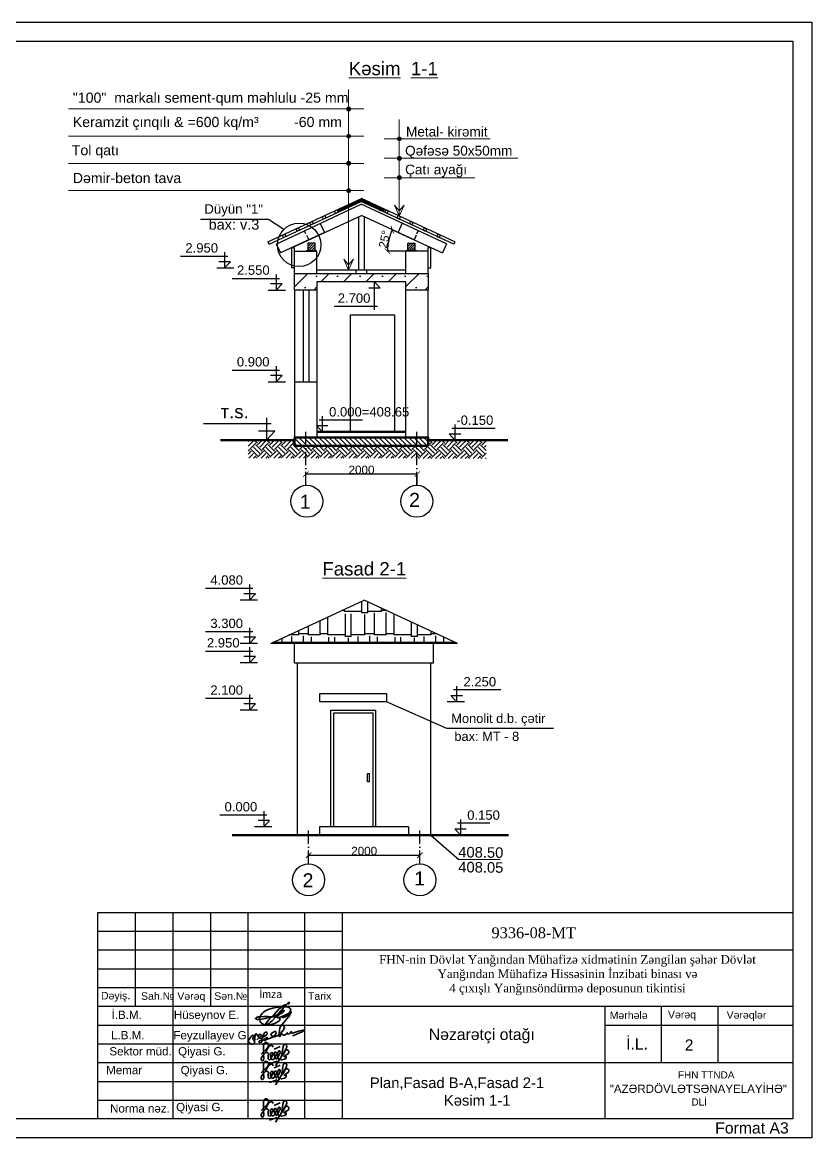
# Model space of a CAD drawing. Header units: millimetres. Extents: x 120281 to 1416367021, y -641565767 to 918373.
# Drawn here: x 746081 to 760272, y 835357 to 855428 of the extents above; entities that cross this region are included whole.
import ezdxf

# ---------------------------------------------------------------- set-up
doc = ezdxf.new("R2010")
doc.units = ezdxf.units.MM
doc.linetypes.add('ACAD_ISO02W100', pattern=[15, 12, -3])
doc.linetypes.add('ACAD_ISO10W100', pattern=[18, 12, -3, 0, -3])
doc.layers.add('0_ANNOT_Dimensions', color=7, linetype='Continuous')
for name, color, linetype, lineweight in [('0_Ном._пера__21', 7, 'Continuous', 35), ('Layer2', 7, 'Continuous', 13), ('Xar. ölcülər.-1', 230, 'Continuous', 15), ('ось', 20, 'ACAD_ISO02W100', 0), ('перегородка', 130, 'Continuous', 20), ('размер', 90, 'Continuous', 40), ('размер 1', 6, 'Continuous', 15), ('размер2', 210, 'Continuous', 15), ('РАЗМЕРЫ', 80, 'Continuous', 9), ('стены', 32, 'Continuous', 40), ('Чертеж эскизный_Ном._пера__1_Ном._пера__241_Ном._пера__21', 7, 'Continuous', 35)]:
    doc.layers.add(name, color=color, linetype=linetype, lineweight=lineweight)
doc.layers.add('Оболочка - Крыша_Pen_No__92', color=23, linetype='Continuous', lineweight=13, true_color=0xbf8080)
doc.styles.add('ARIAL', font='arial.ttf')
doc.styles.add('Arial AzLat', font='AZLTM.TTF', dxfattribs={"height": 300})
doc.styles.get("Standard").update_dxf_attribs({"font": 'arial.ttf'})
doc.styles.add('style5', font='times.ttf', dxfattribs={"height": 400})
doc.styles.add('Times New  Roman', font='times.ttf')
doc.dimstyles.new('ISO-25', dxfattribs={"dimtxt": 150, "dimasz": 100, "dimexe": 1.25, "dimexo": 0.625, "dimtad": 1, "dimtxsty": 'Standard', "dimblk": 'ARCHTICK', "dimcen": 2.5, "dimadec": 0, "dimazin": 0, "dimtfac": 1, "dimtmove": 0, "dimatfit": 3, "dimfxl": 1, "dimarcsym": 0})
pattern_1 = [(45, (508372.087, 688565.27), (-22.4506403, 22.4506403), [])]
pattern_2 = [(169.985401, (-1256390.581, 123122.79), (-1.65638894, -9.379872104), [])]
pattern_3 = [(169.985401, (-1256526.543, 123059.432), (-1.65638894, -9.379872104), [])]
pattern_4 = [(169.985401, (-1256662.505, 122996.074), (-1.65638894, -9.379872104), [])]

# ---------------------------------------------------------------- blocks, each defined once
blk = doc.blocks.new('_ArchTick')
at = {"color": 0, "linetype": 'ByBlock', "const_width": 0.15}
blk.add_lwpolyline([(-0.5, -0.5), (0.5, 0.5)], dxfattribs=at)
blk = doc.blocks.new('*D182')
at = {"layer": '0_ANNOT_Dimensions', "color": 0, "lineweight": -2, "transparency": 16777216}
for p, q in [((751227, 840433), (751227, 840440)), ((751227, 840439), (753228, 840439)), ((753228, 840440), (753228, 840440))]:
    blk.add_line(p, q, dxfattribs=at)
at = {"layer": 'Defpoints', "color": 0, "lineweight": 53, "transparency": 16777216}
for p in [(751227, 840432), (753228, 840439), (753228, 840439)]:
    blk.add_point(p, dxfattribs=at)
at = {"layer": '0_ANNOT_Dimensions', "color": 0, "lineweight": -2, "transparency": 16777216, "xscale": 100, "yscale": 100, "zscale": 100, "rotation": 180}
blk.add_blockref('_ArchTick', (751227, 840439), dxfattribs=at)
at = {"layer": '0_ANNOT_Dimensions', "color": 0, "lineweight": -2, "transparency": 16777216, "xscale": 100, "yscale": 100, "zscale": 100}
blk.add_blockref('_ArchTick', (753228, 840439), dxfattribs=at)
at = {"layer": '0_ANNOT_Dimensions', "color": 0, "transparency": 16777216, "insert": (752227, 840516), "char_height": 150, "attachment_point": 5}
blk.add_mtext('{\\fArial|b0|i0|c238|p34;2000}', dxfattribs=at)
blk = doc.blocks.new('huseynov E')
at = {"layer": '0_Ном._пера__21', "linetype": 'Continuous', "flags": 128}
for points in [[(2162400, -2566291), (2162428, -2566328), (2162469, -2566336), (2162583, -2566293), (2162686, -2566229), (2162778, -2566143), (2162849, -2566046), (2162890, -2565937), (2162898, -2565884), (2162888, -2565830), (2162856, -2565783), (2162792, -2565743), (2162752, -2565726), (2162668, -2565713), (2162491, -2565701), (2162360, -2565705), (2162166, -2565723), (2161835, -2565782), (2161584, -2565860), (2161474, -2565912), (2161391, -2565962), (2161312, -2566015), (2161231, -2566093), (2161160, -2566185), (2161111, -2566274), (2161097, -2566324), (2161091, -2566380), (2161098, -2566486), (2161127, -2566555), (2161163, -2566624), (2161218, -2566671), (2161288, -2566715), (2161389, -2566759), (2161448, -2566774), (2161522, -2566772), (2161605, -2566767), (2161720, -2566750), (2161840, -2566718), (2161963, -2566670), (2162037, -2566635), (2162147, -2566573), (2162220, -2566512), (2162258, -2566463), (2162274, -2566437), (2162280, -2566421), (2162277, -2566407), (2162254, -2566377), (2162212, -2566348), (2162148, -2566324), (2162027, -2566301), (2161808, -2566283), (2161593, -2566275), (2161345, -2566276), (2161127, -2566281), (2161021, -2566291), (2160983, -2566300), (2160942, -2566314), (2160907, -2566332), (2160885, -2566346), (2160859, -2566364), (2160849, -2566374), (2160843, -2566385), (2160842, -2566392), (2160848, -2566400), (2160870, -2566413), (2160906, -2566428), (2160947, -2566437), (2160994, -2566439), (2161076, -2566439), (2161217, -2566422), (2161317, -2566404), (2161425, -2566376), (2161660, -2566321), (2161956, -2566237), (2162333, -2566102), (2162353, -2566085), (2162396, -2566050), (2162470, -2565989), (2162498, -2565943), (2162513, -2565912), (2162514, -2565907), (2162507, -2565908), (2162456, -2565936), (2162405, -2565976), (2162329, -2566049), (2162226, -2566163), (2162103, -2566290), (2162102, -2566300), (2162107, -2566310), (2162128, -2566329), (2162177, -2566341), (2162282, -2566306), (2162529, -2566218), (2162724, -2566118), (2162830, -2566059), (2162917, -2566018), (2162928, -2566016), (2162933, -2566020), (2162934, -2566030), (2162914, -2566056), (2162790, -2566262), (2162652, -2566428), (2162518, -2566595), (2162284, -2566862)], [(2161603, -2566680), (2161553, -2566724), (2161494, -2566763), (2161441, -2566784), (2161424, -2566782), (2161411, -2566772), (2161408, -2566750), (2161421, -2566717), (2161443, -2566678), (2161520, -2566582), (2161646, -2566439), (2161771, -2566308), (2161909, -2566167), (2162184, -2565860), (2162321, -2565739), (2162407, -2565669), (2162508, -2565603), (2162577, -2565581), (2162619, -2565585), (2162628, -2565607), (2162622, -2565640)], [(2161545, -2566805), (2161596, -2566727), (2161695, -2566627), (2161813, -2566525), (2162008, -2566314), (2162207, -2566070), (2162457, -2565775), (2162643, -2565562), (2162738, -2565490), (2162794, -2565461), (2162816, -2565457), (2162825, -2565461), (2162828, -2565472), (2162823, -2565490), (2162797, -2565522), (2162744, -2565569)]]:
    blk.add_lwpolyline(points, dxfattribs=at)
blk = doc.blocks.new('feyzullayev g')
at = {"layer": '0_Ном._пера__21', "linetype": 'Continuous', "flags": 128}
for points in [[(2161177, -2567268), (2161323, -2567453), (2161447, -2567481), (2161806, -2567211, 1.24964), (2161669, -2567082, 0.079258), (2161472, -2567496), (2161472, -2567672), (2161453, -2567739), (2161306, -2567764), (2161270, -2567690), (2161328, -2567614), (2161564, -2567593), (2161617, -2567580), (2161668, -2567500), (2161649, -2567489), (2161614, -2567544), (2161643, -2567614), (2161687, -2567614), (2161835, -2567508), (2161854, -2567433), (2161826, -2567394), (2161775, -2567431), (2161764, -2567496), (2161794, -2567538), (2161880, -2567517), (2162288, -2567356), (2162421, -2567205), (2162467, -2567075), (2162457, -2566997), (2162353, -2566997), (2162231, -2567055), (2162111, -2567154), (2162136, -2567270), (2162228, -2567331), (2162339, -2567360), (2162428, -2567334), (2162579, -2567267), (2162764, -2567118), (2162985, -2566879), (2163044, -2566720), (2163009, -2566596), (2162885, -2566509), (2162815, -2566547), (2162726, -2566744), (2162670, -2567111), (2162646, -2567269), (2162680, -2567329), (2162729, -2567329), (2162796, -2567224), (2162854, -2567133), (2162904, -2567194), (2162966, -2567235), (2163050, -2567235), (2163169, -2567175), (2163255, -2567113), (2163243, -2567071), (2163218, -2567105), (2163261, -2567157), (2163335, -2567169), (2163401, -2567129), (2163543, -2567045), (2163543, -2567008), (2163507, -2567008), (2163449, -2567068), (2163604, -2567111), (2163806, -2567039), (2163943, -2566995), (2164117, -2566952), (2164332, -2566899), (2164442, -2566899), (2164381, -2566941), (2164292, -2567003), (2164098, -2567087), (2163743, -2567246), (2163607, -2567283)], [(2160943, -2567648, 0.20271), (2160995, -2567477, -0.083217), (2161018, -2567192, -0.540975), (2161137, -2567171), (2161177, -2567268)], [(2161197, -2567294), (2161289, -2567214, -1.034501), (2161409, -2567310), (2161124, -2567566)], [(2161708, -2567297), (2161689, -2567320, -0.434294), (2161666, -2567320, -0.160262), (2161667, -2567297), (2161674, -2567286), (2161688, -2567284), (2161699, -2567285)]]:
    blk.add_lwpolyline(points, format="xyb", dxfattribs=at)
blk.add_lwpolyline([(2160858, -2567472, -0.300634), (2160926, -2567365, 0.28025), (2160923, -2567277, 0.268779), (2160818, -2567258, 0.122192), (2160534, -2567643), (2160540, -2567710, 0.09999), (2160763, -2567869, 0.200398), (2160927, -2567856, 0.312914), (2160932, -2567628, -0.293794)], format="xyb", close=True, dxfattribs=at)
blk = doc.blocks.new('qiyasi g')
at = {"layer": 'Чертеж эскизный_Ном._пера__1_Ном._пера__241_Ном._пера__21', "linetype": 'Continuous'}
for p, q in [((2160933, -2569408), (2161300, -2569041)), ((2160940, -2569630), (2161033, -2569479)), ((2161033, -2569479), (2161188, -2569324)), ((2161076, -2568895), (2161076, -2569212)), ((2161076, -2569212), (2161076, -2569513)), ((2161076, -2569436), (2161188, -2569324)), ((2161188, -2569324), (2161305, -2569085)), ((2161339, -2569494), (2161334, -2569582)), ((2161354, -2569406), (2161339, -2569494)), ((2161466, -2569431), (2161466, -2569552)), ((2161524, -2569601), (2161583, -2569450)), ((2161597, -2568954), (2161612, -2569007)), ((2161670, -2569114), (2162021, -2568968)), ((2161685, -2569494), (2161716, -2569597)), ((2161738, -2569280), (2161690, -2569328)), ((2161743, -2569547), (2161802, -2569411)), ((2161885, -2569577), (2161962, -2569450)), ((2161962, -2569450), (2162016, -2569328)), ((2162079, -2569557), (2162284, -2569218)), ((2162079, -2569557), (2162172, -2569450)), ((2162182, -2568963), (2162090, -2569524)), ((2162172, -2569450), (2162240, -2569348)), ((2162240, -2569348), (2162308, -2569148)), ((2162464, -2569382), (2162269, -2569509)), ((2162284, -2569218), (2162342, -2569182)), ((2161334, -2569582), (2161339, -2569669)), ((2161339, -2569669), (2161388, -2569723)), ((2161388, -2569723), (2161461, -2569703)), ((2161403, -2569947), (2161850, -2569801)), ((2161461, -2569703), (2161524, -2569601)), ((2161466, -2569552), (2161495, -2569648)), ((2161675, -2569669), (2161743, -2569547)), ((2161716, -2569597), (2161763, -2569664)), ((2161753, -2570073), (2161919, -2569810)), ((2161816, -2569664), (2161885, -2569577)), ((2161919, -2569810), (2162079, -2569557)), ((2161991, -2569688), (2162079, -2569557)), ((2162108, -2569737), (2162050, -2569733)), ((2162255, -2569698), (2162108, -2569737)), ((2162269, -2569509), (2162216, -2569552)), ((2162216, -2569552), (2162337, -2569528))]:
    blk.add_line(p, q, dxfattribs=at)
for centre, radius, start, end in [((2161217, -2568887), 141, 34.19478, 183.32252), ((2161085, -2568891), 263, 324.9879, 18.45422), ((2162317, -2568975), 136, 79.20488, 175.0885), ((2162234, -2568956), 158, 353.58521, 46.6713), ((2161244, -2569424), 114, 48.35425, 118.96537), ((2161618, -2569225), 343, 114.14698, 155.85302), ((2161291, -2569395), 63.5, 349.71773, 63.41238), ((2161686, -2569466), 223, 129.59617, 170.91407), ((2161519, -2568986), 84.6, 22.60248, 119.13024), ((2161478, -2569394), 119, 331.64636, 56.42613), ((2161857, -2569416), 189, 152.35354, 204.27709), ((2161712, -2569373), 97.2, 337.08491, 74.335), ((2162294, -2569434), 424, 153.68281, 198.1918), ((2161958, -2569264), 47.8, 35.97204, 157.44764), ((2161943, -2569295), 80.2, 335.75987, 48.01744), ((2162120, -2568952), 272, 313.85988, 355.41261), ((2162396, -2569263), 97.2, 32.07462, 123.73587), ((2162368, -2569288), 134, 315.43464, 34.76718), ((2161034, -2569678), 105, 153.06488, 228.70618), ((2161005, -2569731), 48.4, 212.71836, 320.12898), ((2160918, -2569669), 155, 323.41113, 342.22039), ((2160813, -2569601), 277, 335.41126, 18.45533), ((2161584, -2569613), 95.4, 201.31876, 266.09372), ((2161602, -2569628), 83.7, 252.99823, 330.60459), ((2161790, -2569647), 32, 213.33232, 326.66768), ((2162143, -2569569), 252, 179.46733, 213.68652), ((2161938, -2569659), 49.7, 264.25843, 347.79632), ((2162225, -2569575), 126, 283.32539, 8.84473), ((2162302, -2569562), 49, 6.71784, 43.36463)]:
    blk.add_arc(centre, radius, start, end, dxfattribs=at)
blk = doc.blocks.new('*D181')
at = {"layer": '0_ANNOT_Dimensions', "color": 0, "lineweight": -2, "transparency": 16777216}
for p, q in [((751178, 847218), (751178, 847298)), ((753178, 847297), (751178, 847297)), ((753178, 847097), (753178, 847298))]:
    blk.add_line(p, q, dxfattribs=at)
at = {"layer": 'Defpoints', "color": 0, "lineweight": 53, "transparency": 16777216}
for p in [(751178, 847297), (751178, 847218), (753178, 847096)]:
    blk.add_point(p, dxfattribs=at)
at = {"layer": '0_ANNOT_Dimensions', "color": 0, "lineweight": -2, "transparency": 16777216, "xscale": 100, "yscale": 100, "zscale": 100, "rotation": 180}
blk.add_blockref('_ArchTick', (751178, 847297), dxfattribs=at)
at = {"layer": '0_ANNOT_Dimensions', "color": 0, "lineweight": -2, "transparency": 16777216, "xscale": 100, "yscale": 100, "zscale": 100}
blk.add_blockref('_ArchTick', (753178, 847297), dxfattribs=at)
at = {"layer": '0_ANNOT_Dimensions', "color": 0, "transparency": 16777216, "insert": (752178, 847374), "char_height": 150, "attachment_point": 5}
blk.add_mtext('{\\fArial|b0|i0|c238|p34;2000}', dxfattribs=at)
blk = doc.blocks.new('*D205')
at = {"layer": 'Defpoints', "color": 0, "lineweight": 53, "transparency": 16777216}
for p in [(752685, 851571), (753112, 851519), (753124, 851513), (752977, 851308), (753377, 851308)]:
    blk.add_point(p, dxfattribs=at)
at = {"layer": 'стены', "color": 0, "lineweight": -2, "transparency": 16777216}
for p, q in [((753112, 851519), (752731, 851696)), ((752976, 851308), (752646, 851308))]:
    blk.add_line(p, q, dxfattribs=at)
blk.add_arc((753565, 851308), 919, 155.0979, 180, dxfattribs=at)
at = {"layer": 'стены', "color": 0, "lineweight": -2, "transparency": 16777216, "xscale": 100, "yscale": 100, "zscale": 100}
for p, rotation in [((752732, 851695), 65.0979154900016), ((752647, 851308), 270.0000000000363)]:
    blk.add_blockref('_ArchTick', p, dxfattribs=dict(at, rotation=rotation))
at = {"layer": 'стены', "color": 0, "lineweight": 25, "transparency": 16777216, "insert": (752593, 851523), "char_height": 150, "attachment_point": 5, "rotation": 77.549}
blk.add_mtext('25°', dxfattribs=at)

msp = doc.modelspace()

# ---------------------------------------------------------------- hatches: boundary and pattern name
h = msp.add_hatch()
h.set_pattern_fill('ANSI31', color=0, scale=10)
h.set_pattern_definition(pattern_1)
h.paths.add_polyline_path([(751343.47805, 851451.6788), (751343.47805, 851321.65436), (751213.45361, 851321.65436), (751213.45361, 851451.6788)])
h = msp.add_hatch()
h.set_pattern_fill('ANSI31', color=0, scale=10)
h.set_pattern_definition(pattern_1)
h.paths.add_polyline_path([(753140.0614, 851451.6788), (753140.0614, 851321.65436), (753010.03696, 851321.65436), (753010.03696, 851451.6788)])
h = msp.add_hatch()
h.set_pattern_fill('ANSI31', color=256, scale=20, angle=270)
h.set_pattern_definition([(315, (630299.55, 511975.51), (44.901281, 44.901281), [])])
h.paths.add_polyline_path([(753376.97977, 847808.31851), (753376.97977, 847958.31851), (753175.50534, 847958.31851), (753175.50534, 847808.31851)])
h.paths.add_polyline_path([(753175.50534, 847808.31851), (753175.50534, 847958.31851), (751177.11645, 847958.31851), (751177.11645, 847808.31851)])
h.paths.add_polyline_path([(751177.11645, 847808.31851), (751177.11645, 847958.31851), (750976.53525, 847958.31851), (750976.53525, 847808.31851)])
at = {"layer": 'Layer2', "lineweight": 13}
h = msp.add_hatch(dxfattribs=at)
h.set_pattern_fill('EARTH', color=0, scale=25, angle=45)
h.set_pattern_definition([(45, (508372.09, 688565.27), (0, 224.5064), [158.75, -158.75]), (45, (508329.99, 688607.37), (0, 224.5064), [158.75, -158.75]), (45, (508287.9, 688649.46), (0, 224.5064), [158.75, -158.75]), (135, (508287.9, 688677.52), (-224.5064, 0), [158.75, -158.75]), (135, (508329.99, 688719.62), (-224.5064, 0), [158.75, -158.75]), (135, (508372.09, 688761.71), (-224.5064, 0), [158.75, -158.75])])
h.paths.add_polyline_path([(753376.97977, 847808.31851), (753376.97977, 847908.31851), (754420.59394, 847908.31851), (754420.59394, 847577.41074), (753175.89318, 847577.41074), (753176.2749, 847808.31851)])
h.paths.add_polyline_path([(751176.84008, 847808.31851), (753176.38968, 847808.31851), (753175.89318, 847586.4678), (751176.91469, 847586.4678)])
h.paths.add_polyline_path([(750976.53525, 847908.31851), (750976.53525, 847808.31851), (751176.71926, 847808.31851), (751176.91469, 847586.4678), (750140.73027, 847586.4678), (750140.73027, 847908.31851)])
at = {"layer": 'Оболочка - Крыша_Pen_No__92', "lineweight": 30}
h = msp.add_hatch(dxfattribs=at)
h.set_pattern_fill('ANSI31', color=0, scale=3, angle=124.985401025, style=0)
h.set_pattern_definition(pattern_3)
h.paths.add_polyline_path([(752043.87247, 852162.33577), (752032.04575, 852187.71515), (751896.08331, 852124.35731), (751907.91015, 852098.97767)])
h = msp.add_hatch(dxfattribs=at)
h.set_pattern_fill('ANSI31', color=0, scale=3, angle=124.985401025, style=0)
h.set_pattern_definition(pattern_2)
h.paths.add_polyline_path([(752179.83479, 852225.69387), (752168.00806, 852251.07324), (752032.04563, 852187.71541), (752043.87247, 852162.33577)])
h = msp.add_hatch(dxfattribs=at)
h.set_pattern_fill('ANSI31', color=0, scale=3, angle=124.985401025, style=0)
h.set_pattern_definition(pattern_2)
h.paths.add_polyline_path([(752173.68022, 852225.69387), (752185.50695, 852251.07324), (752321.46939, 852187.71541), (752309.64254, 852162.33577)])
h = msp.add_hatch(dxfattribs=at)
h.set_pattern_fill('ANSI31', color=0, scale=3, angle=124.985401025, style=0)
h.set_pattern_definition(pattern_3)
h.paths.add_polyline_path([(752309.64254, 852162.33577), (752321.46926, 852187.71515), (752457.4317, 852124.35731), (752445.60486, 852098.97767)])
h = msp.add_hatch(dxfattribs=at)
h.set_pattern_fill('ANSI31', color=0, scale=3, angle=124.985401025, style=0)
h.set_pattern_definition(pattern_4)
h.paths.add_polyline_path([(751907.91028, 852098.97742), (751896.08355, 852124.35679), (751760.12111, 852060.99895), (751771.94796, 852035.61932)])
h = msp.add_hatch(dxfattribs=at)
h.set_pattern_fill('ANSI31', color=0, scale=3, angle=124.985401025, style=0)
h.set_pattern_definition(pattern_4)
h.paths.add_polyline_path([(752445.60474, 852098.97742), (752457.43146, 852124.35679), (752593.3939, 852060.99895), (752581.56705, 852035.61932)])
at = {"layer": 'размер', "lineweight": 15}
h = msp.add_hatch(color=0, dxfattribs=at)
h.paths.add_polyline_path([(751947.27979, 853903.84774, -0.4142135624), (751982.27979, 853868.84774), (751947.27979, 853868.84774)])
h.paths.add_polyline_path([(751947.27979, 853903.84774), (751947.27979, 853868.84774), (751912.27979, 853868.84774, -0.4142135624)])
h.paths.add_polyline_path([(751912.27979, 853868.84774), (751947.27979, 853868.84774), (751947.27979, 853833.84774, -0.4142135624)])
h.paths.add_polyline_path([(751947.27979, 853868.84774), (751982.27979, 853868.84774, -0.4142135624), (751947.27979, 853833.84774)])
h = msp.add_hatch(color=0, dxfattribs=at)
h.paths.add_polyline_path([(751947.27979, 853413.48784, -0.4142135624), (751982.27979, 853378.48784), (751947.27979, 853378.48784)])
h.paths.add_polyline_path([(751947.27979, 853413.48784), (751947.27979, 853378.48784), (751912.27979, 853378.48784, -0.4142135624)])
h.paths.add_polyline_path([(751912.27979, 853378.48784), (751947.27979, 853378.48784), (751947.27979, 853343.48784, -0.4142135624)])
h.paths.add_polyline_path([(751947.27979, 853378.48784), (751982.27979, 853378.48784, -0.4142135624), (751947.27979, 853343.48784)])
h = msp.add_hatch(color=0, dxfattribs=at)
h.paths.add_polyline_path([(752857.72716, 853365.62999, 0.4142135624), (752822.72716, 853330.62999), (752857.72716, 853330.62999)])
h.paths.add_polyline_path([(752857.72716, 853365.62999), (752857.72716, 853330.62999), (752892.72716, 853330.62999, 0.4142135624)])
h.paths.add_polyline_path([(752892.72716, 853330.62999), (752857.72716, 853330.62999), (752857.72716, 853295.62999, 0.4142135624)])
h.paths.add_polyline_path([(752857.72716, 853330.62999), (752822.72716, 853330.62999, 0.4142135624), (752857.72716, 853295.62999)])
h = msp.add_hatch(color=0, dxfattribs=at)
h.paths.add_polyline_path([(752857.72716, 853015.73492, 0.4142135624), (752822.72716, 852980.73492), (752857.72716, 852980.73492)])
h.paths.add_polyline_path([(752857.72716, 853015.73492), (752857.72716, 852980.73492), (752892.72716, 852980.73492, 0.4142135624)])
h.paths.add_polyline_path([(752892.72716, 852980.73492), (752857.72716, 852980.73492), (752857.72716, 852945.73492, 0.4142135624)])
h.paths.add_polyline_path([(752857.72716, 852980.73492), (752822.72716, 852980.73492, 0.4142135624), (752857.72716, 852945.73492)])
h = msp.add_hatch(color=0, dxfattribs=at)
h.paths.add_polyline_path([(751947.27979, 852923.48784, -0.4142135624), (751982.27979, 852888.48784), (751947.27979, 852888.48784)])
h.paths.add_polyline_path([(751947.27979, 852923.48784), (751947.27979, 852888.48784), (751912.27979, 852888.48784, -0.4142135624)])
h.paths.add_polyline_path([(751912.27979, 852888.48784), (751947.27979, 852888.48784), (751947.27979, 852853.48784, -0.4142135624)])
h.paths.add_polyline_path([(751947.27979, 852888.48784), (751982.27979, 852888.48784, -0.4142135624), (751947.27979, 852853.48784)])
h = msp.add_hatch(color=0, dxfattribs=at)
h.paths.add_polyline_path([(752857.72716, 852665.6281, 0.4142135624), (752822.72716, 852630.6281), (752857.72716, 852630.6281)])
h.paths.add_polyline_path([(752857.72716, 852665.6281), (752857.72716, 852630.6281), (752892.72716, 852630.6281, 0.4142135624)])
h.paths.add_polyline_path([(752892.72716, 852630.6281), (752857.72716, 852630.6281), (752857.72716, 852595.6281, 0.4142135624)])
h.paths.add_polyline_path([(752857.72716, 852630.6281), (752822.72716, 852630.6281, 0.4142135624), (752857.72716, 852595.6281)])
h = msp.add_hatch(color=0, dxfattribs=at)
h.paths.add_polyline_path([(751947.27979, 852433.48784, -0.4142135624), (751982.27979, 852398.48784), (751947.27979, 852398.48784)])
h.paths.add_polyline_path([(751947.27979, 852433.48784), (751947.27979, 852398.48784), (751912.27979, 852398.48784, -0.4142135624)])
h.paths.add_polyline_path([(751912.27979, 852398.48784), (751947.27979, 852398.48784), (751947.27979, 852363.48784, -0.4142135624)])
h.paths.add_polyline_path([(751947.27979, 852398.48784), (751982.27979, 852398.48784, -0.4142135624), (751947.27979, 852363.48784)])
at = {"layer": 'размер', "lineweight": 25}
h = msp.add_hatch(dxfattribs=at)
h.set_pattern_fill('SACNCR', color=0, scale=120, style=0)
h.set_pattern_definition([(45, (244206.18, 2157148.4), (-202.05576, 202.05576), []), (45, (244408.24, 2157148.4), (-202.05576, 202.05576), [0, -285.75])])
h.paths.add_polyline_path([(751376.53525, 850908.31851), (751376.53525, 850758.31851), (751376.53525, 850758.31851), (751376.53525, 850708.31851), (751376.53525, 850608.31851), (750976.53525, 850608.31851), (750976.53525, 850708.31851), (750976.53525, 850908.31851)])
h = msp.add_hatch(dxfattribs=at)
h.set_pattern_fill('SACNCR', color=0, scale=120, style=0)
h.set_pattern_definition([(45, (246205.74, 2157148.4), (-202.05576, 202.05576), []), (45, (246407.8, 2157148.4), (-202.05576, 202.05576), [0, -285.75])])
h.paths.add_polyline_path([(751376.51409, 850758.31851), (751376.51409, 850908.31851), (753376.97977, 850908.31851), (753376.97977, 850708.31851), (753376.97977, 850608.31851), (752976.97977, 850608.31851), (752976.97977, 850708.31851), (752976.97977, 850758.31851)])
h = msp.add_hatch(dxfattribs=at)
h.set_pattern_fill('AR-RSHKE', color=0, scale=35, style=0)
h.set_pattern_definition([(180, (748756.32, 2273664.67), (-892.5, 420), [210, -175, 245, -105, 315, -140]), (180, (748546.32, 2273682.17), (-892.5, 420), [175, -665, 140, -210]), (180, (748126.32, 2273638.42), (-892.5, 420), [105, -1085]), (90, (748756.32, 2273664.67), (297.5, 420), [402.5, -1277.5]), (90, (748546.32, 2273664.67), (297.5, 420), [393.75, -1286.25]), (90, (748371.32, 2273664.67), (297.5, 420), [367.5, -1312.5]), (90, (748126.32, 2273638.42), (297.5, 420), [402.5, -1277.5]), (90, (748021.32, 2273638.42), (297.5, 420), [402.5, -1277.5]), (90, (747706.32, 2273664.67), (297.5, 420), [385, -1295])])
h.paths.add_polyline_path([(753868.95765, 844269.02087), (752224.91302, 845032.25399), (750580.8684, 844269.02087)])

# ---------------------------------------------------------------- linework, layer by layer
at = {"color": 7, "linetype": 'Continuous', "lineweight": 25}
for p, q in [((748924.59832, 851220.46373), (749773.20745, 851220.46373)), ((749717.20745, 851289.65892), (749717.20745, 851008.31851)), ((749821.38451, 851120.31851), (749614.61479, 851120.31851)), ((749717.20745, 851008.31851), (749821.38451, 851120.31851)), ((749852.52554, 850820.46373), (750701.13467, 850820.46373)), ((750645.13467, 850889.65892), (750645.13467, 850608.31851)), ((750749.31173, 850720.31851), (750542.54201, 850720.31851)), ((750645.13467, 850608.31851), (750749.31173, 850720.31851)), ((749852.52554, 849170.46373), (750701.13467, 849170.46373)), ((750645.13467, 849239.65892), (750645.13467, 848958.31851)), ((750749.31173, 849070.31851), (750542.54201, 849070.31851)), ((750645.13467, 848958.31851), (750749.31173, 849070.31851)), ((749339.28058, 848211.3831), (750551.57934, 848211.3831)), ((750471.57934, 848310.23339), (750471.57934, 847908.31851)), ((750620.4037, 848068.31851), (750325.01839, 848068.31851)), ((750471.57934, 847908.31851), (750620.4037, 848068.31851)), ((749374.77235, 845244.3992), (750223.38148, 845244.3992)), ((750167.38148, 845313.5944), (750167.38148, 845032.25399)), ((750271.55853, 845144.25399), (750064.78881, 845144.25399)), ((750167.38148, 845032.25399), (750271.55853, 845144.25399)), ((749374.77235, 844464.66037), (750223.38148, 844464.66037)), ((750271.55853, 844364.51516), (750064.78881, 844364.51516)), ((750167.38148, 844533.85557), (750167.38148, 844252.51516)), ((750167.38148, 844252.51516), (750271.55853, 844364.51516)), ((750167.38148, 844183.25573), (750167.38148, 843901.91532)), ((749374.77235, 844114.06053), (750223.38148, 844114.06053)), ((750271.55853, 844013.91532), (750064.78881, 844013.91532)), ((750167.38148, 843901.91532), (750271.55853, 844013.91532)), ((754681.52286, 843414.06053), (753832.91373, 843414.06053)), ((753888.91373, 843483.25573), (753888.91373, 843201.91532)), ((749374.77235, 843264.06053), (750223.38148, 843264.06053)), ((750271.55853, 843163.91532), (750064.78881, 843163.91532)), ((750167.38148, 843333.25573), (750167.38148, 843051.91532)), ((750167.38148, 843051.91532), (750271.55853, 843163.91532)), ((753888.91373, 843201.91532), (753784.73668, 843313.91532)), ((753784.73668, 843313.91532), (753991.50639, 843313.91532)), ((749630.25208, 841164.06053), (750478.86121, 841164.06053)), ((750422.86121, 841233.25573), (750422.86121, 840951.91532)), ((750527.03826, 841063.91532), (750320.26855, 841063.91532)), ((750422.86121, 840951.91532), (750527.03826, 841063.91532)), ((754487.24747, 841014.07227), (753901.9054, 841014.07227)), ((753957.9054, 841083.26747), (753957.9054, 840801.92705)), ((753957.9054, 840801.92705), (753853.72835, 840913.92705)), ((753853.72835, 840913.92705), (754060.49806, 840913.92705))]:
    msp.add_line(p, q, dxfattribs=at)
at = {"color": 7, "linetype": 'Continuous', "lineweight": 30}
for p, q in [((749575.30092, 851008.31851), (749885.46964, 851008.31851)), ((750503.22813, 850608.31851), (750813.39686, 850608.31851)), ((750503.22813, 848958.31851), (750813.39686, 848958.31851)), ((750309.28802, 845032.25399), (749999.11929, 845032.25399)), ((750309.28802, 844252.51516), (749999.11929, 844252.51516)), ((750309.28802, 843901.91532), (749999.11929, 843901.91532)), ((754030.82027, 843201.91532), (753720.65154, 843201.91532)), ((750309.28802, 843051.91532), (749999.11929, 843051.91532)), ((750564.76775, 840951.91532), (750254.59903, 840951.91532))]:
    msp.add_line(p, q, dxfattribs=at)
at = {"color": 0, "linetype": 'Continuous', "lineweight": 25}
for p, q in [((752515.28691, 850646.31851), (752308.5172, 850646.31851)), ((752411.10986, 850758.31851), (752515.28691, 850646.31851)), ((752411.10986, 850252.10292), (752411.10986, 850758.31851)), ((751686.90763, 850321.29161), (752467.10986, 850321.29161)), ((751473.10576, 848058.31851), (751368.92871, 848170.31851)), ((751368.92871, 848170.31851), (751575.69842, 848170.31851)), ((752197.30799, 848270.46373), (751417.10576, 848270.46373)), ((751473.10576, 848339.65892), (751473.10576, 848058.31851)), ((753858.70211, 848189.65892), (753858.70211, 847908.31851)), ((753858.70211, 847908.31851), (753754.52506, 848020.31851)), ((753754.52506, 848020.31851), (753961.29477, 848020.31851)), ((754582.90434, 848120.46373), (753802.70211, 848120.46373))]:
    msp.add_line(p, q, dxfattribs=at)
at = {"lineweight": 50}
for p, q in [((752976.97977, 848058.31851), (751376.53525, 848058.31851)), ((749644.08913, 847908.31851), (750976.53525, 847908.31851)), ((753376.97977, 847958.31851), (750976.53525, 847958.31851)), ((753376.97977, 847908.31851), (754809.40771, 847908.31851))]:
    msp.add_line(p, q, dxfattribs=at)
at = {"color": 0, "linetype": 'Continuous', "lineweight": 30}
msp.add_line((750545.31422, 844252.51516), (752224.91302, 845032.25399), dxfattribs=at)
at = {"lineweight": 50}
msp.add_lwpolyline([(753376.97977, 847808.31851), (750976.53525, 847808.31851), (750976.53525, 847958.31851), (753376.97977, 847958.31851)], close=True, dxfattribs=at)
msp.add_lwpolyline([(749851.57765, 840801.91532), (754821.95879, 840801.92506)], dxfattribs=at)
at = {"layer": 'Layer2', "color": 0, "lineweight": 25}
for p in [(753425.16987, 840801.91532), (754673.44229, 840360.1047)]:
    msp.add_line(p, (753928.55346, 840360.59278), dxfattribs=at)
at = {"layer": 'Оболочка - Крыша_Pen_No__92', "color": 0, "lineweight": 30}
for points in [[(752043.87247, 852162.33577), (751907.91015, 852098.97767), (751896.08331, 852124.35731), (752032.04575, 852187.71515), (752043.87247, 852162.33577)], [(752179.83479, 852225.69387), (752043.87247, 852162.33577), (752032.04563, 852187.71541), (752168.00806, 852251.07324), (752179.83479, 852225.69387)], [(752136.83647, 852184.80432), (752102.84586, 852168.96486), (752094.85846, 852186.0948), (752128.84892, 852201.93458), (752138.12844, 852182.02133)], [(752173.68022, 852225.69387), (752309.64254, 852162.33577), (752321.46939, 852187.71541), (752185.50695, 852251.07324), (752173.68022, 852225.69387)], [(752216.67855, 852184.80432), (752250.66915, 852168.96486), (752258.65655, 852186.0948), (752224.66609, 852201.93458), (752215.38657, 852182.02133)], [(752309.64254, 852162.33577), (752445.60486, 852098.97767), (752457.4317, 852124.35731), (752321.46926, 852187.71515), (752309.64254, 852162.33577)], [(751758.13109, 852009.00258), (751712.80945, 851987.88507), (751692.94554, 852030.50638), (751738.26718, 852051.62389), (751758.13109, 852009.00258)], [(751907.91015, 852098.97767), (751771.94784, 852035.61958), (751760.12099, 852060.99921), (751896.08343, 852124.35705), (751907.91015, 852098.97767)], [(751864.72942, 852058.48105), (751830.73881, 852042.64159), (751822.93383, 852059.3786), (751856.92429, 852075.21839), (751866.20381, 852055.30514)], [(752000.77865, 852121.64069), (751966.78804, 852105.80123), (751958.89614, 852122.7367), (751992.8866, 852138.57649), (752002.16613, 852118.66323)], [(752352.73636, 852121.64069), (752386.72697, 852105.80123), (752394.61887, 852122.7367), (752360.62841, 852138.57649), (752351.34888, 852118.66323)], [(752445.60486, 852098.97767), (752581.56717, 852035.61958), (752593.39402, 852060.99921), (752457.43158, 852124.35705), (752445.60486, 852098.97767)], [(752488.78559, 852058.48105), (752522.7762, 852042.64159), (752530.58118, 852059.3786), (752496.59072, 852075.21839), (752487.3112, 852055.30514)], [(752595.38392, 852009.00258), (752640.70556, 851987.88507), (752660.56947, 852030.50638), (752615.24783, 852051.62389), (752595.38392, 852009.00258)], [(751312.48444, 851802.84653), (751267.1628, 851781.72902), (751247.29889, 851824.35034), (751292.62053, 851845.46785), (751312.48444, 851802.84653)], [(751537.775, 851907.43567), (751492.45337, 851886.31816), (751472.58946, 851928.93948), (751517.91109, 851950.05699), (751537.775, 851907.43567)], [(752815.74001, 851907.43567), (752861.06164, 851886.31816), (752880.92555, 851928.93948), (752835.60392, 851950.05699), (752815.74001, 851907.43567)], [(753041.03057, 851802.84653), (753086.35221, 851781.72902), (753106.21612, 851824.35034), (753060.89449, 851845.46785), (753041.03057, 851802.84653)], [(750821.46219, 851574.89381), (750776.14055, 851553.7763), (750756.27664, 851596.39762), (750801.59827, 851617.51513), (750821.46219, 851574.89381)], [(751066.41045, 851688.60887), (751021.08882, 851667.49136), (751001.22491, 851710.11267), (751046.54654, 851731.23018), (751066.41045, 851688.60887)], [(753287.10456, 851688.60887), (753332.42619, 851667.49136), (753352.2901, 851710.11267), (753306.96847, 851731.23018), (753287.10456, 851688.60887)], [(753532.05283, 851574.89381), (753577.37446, 851553.7763), (753597.23837, 851596.39762), (753551.91674, 851617.51513), (753532.05283, 851574.89381)]]:
    msp.add_lwpolyline(points, dxfattribs=at)
msp.add_lwpolyline([(752276.74315, 850968.31851), (752076.74315, 850968.31851), (752076.74315, 850908.31851), (752276.74315, 850908.31851)], close=True, dxfattribs=at)
at = {"layer": 'ось', "color": 0, "linetype": 'ACAD_ISO10W100', "lineweight": 25, "ltscale": 20}
for p, q in [((751177.11645, 847096.16857), (751177.11645, 848058.31851)), ((753175.50534, 847096.16054), (753175.50534, 848058.31851)), ((751226.98536, 840283.99246), (751225.37956, 840963.9046)), ((753228.21278, 840284.01454), (753225.37956, 840989.82765))]:
    msp.add_line(p, q, dxfattribs=at)
at = {"layer": 'размер', "color": 0, "lineweight": 15}
for p, q in [((751947.28069, 850967.54269), (751947.27979, 854218.48784)), ((752220.47845, 853868.84774), (746913.51929, 853868.84774)), ((752857.72716, 851939.01635), (752857.72716, 853680.68708)), ((752220.47845, 853378.48784), (746913.51929, 853378.48784)), ((752584.5285, 853330.62999), (754490.22623, 853330.62999)), ((752584.5285, 852980.73492), (754987.05039, 852980.73492)), ((752220.47845, 852888.48784), (746913.51929, 852888.48784)), ((752584.5285, 852630.6281), (754214.01157, 852630.6281)), ((752220.47845, 852398.48784), (746913.51929, 852398.48784))]:
    msp.add_line(p, q, dxfattribs=at)
at = {"layer": 'размер', "color": 1, "lineweight": 25}
for p, q in [((749285.83618, 851882.60617), (750508.7907, 851882.60617)), ((750508.7907, 851882.60617), (750783.1337, 851703.13045))]:
    msp.add_line(p, q, dxfattribs=at)
at = {"layer": 'размер', "color": 0, "lineweight": 25}
for p, q in [((752776.97977, 850158.31851), (751976.97977, 850158.31851)), ((751976.97977, 850158.31851), (751976.97977, 848058.31851)), ((752776.97977, 848058.31851), (752776.97977, 850158.31851)), ((753868.95765, 844269.02087), (750580.8684, 844269.02087)), ((753712.21601, 842720.23847), (752629.65364, 843201.91532)), ((753025.16913, 840951.91532), (751425.16913, 840951.91532)), ((751425.16913, 840951.91532), (751425.16913, 840801.91532)), ((753025.16913, 840951.91532), (753025.16913, 840801.91532))]:
    msp.add_line(p, q, dxfattribs=at)
at = {"layer": 'размер', "color": 0, "lineweight": 30}
for p, q in [((753904.51183, 844252.51516), (752224.91302, 845032.25399)), ((753904.51183, 844252.51516), (750545.31422, 844252.51516)), ((750974.6728, 843901.91532), (750974.6728, 844252.51516)), ((753475.15324, 843901.91532), (753475.15324, 844252.51516)), ((750974.6728, 843901.91532), (753475.15324, 843901.91532)), ((751024.6728, 840801.91532), (751024.6728, 843901.91532)), ((753425.16987, 840801.91532), (753425.15471, 843901.91532)), ((747440.6176, 839412.47287), (759933.63865, 839412.05081)), ((747440.6176, 835695.79381), (747440.6176, 839412.47287)), ((748116.37743, 837723.0733), (748116.37743, 839412.47287)), ((748792.13726, 835695.79381), (748792.13726, 839412.47287)), ((749467.89708, 837723.0733), (749467.89708, 839412.47287)), ((750143.65691, 835695.79381), (750143.65691, 839412.47287)), ((751157.29665, 835695.79381), (751157.29665, 839412.47287)), ((751833.05648, 839412.47287), (751833.05648, 835695.79381)), ((747440.6176, 839074.59295), (751833.05648, 839074.59295)), ((747440.6176, 838736.71304), (759933.63865, 838736.29098)), ((747440.6176, 838398.83313), (751833.05648, 838398.83313)), ((747440.6176, 838060.95321), (751833.05648, 838060.95321)), ((747440.6176, 837723.0733), (759933.63865, 837722.65124)), ((756554.83951, 837722.65124), (756554.83951, 835695.37175)), ((757568.47925, 837722.65124), (757568.47925, 836709.01149)), ((758582.11899, 837722.65124), (758582.11899, 836709.01149)), ((747440.6176, 837385.19338), (751833.05648, 837385.19338)), ((756554.83951, 837384.77132), (759933.63865, 837384.77132)), ((747440.6176, 837047.31347), (751833.05648, 837047.31347)), ((747440.6176, 836709.43356), (759933.63865, 836709.01149)), ((747440.6176, 836371.55364), (751833.05648, 836371.55364)), ((747440.6176, 836033.67373), (751833.05648, 836033.67373))]:
    msp.add_line(p, q, dxfattribs=at)
at = {"layer": 'размер', "color": 0, "lineweight": 15}
for points in [[(752857.7326, 851939.00711), (752945.93778, 852134.28091), (752857.7326, 852034.49522), (752769.52741, 852134.28091), (752857.7326, 851939.00711)], [(751947.28069, 850967.54269), (752035.48587, 851162.81649), (751947.28069, 851063.0308), (751859.0755, 851162.81649), (751947.28069, 850967.54269)]]:
    msp.add_lwpolyline(points, dxfattribs=at)
at = {"layer": 'размер', "color": 0, "lineweight": 25}
for points in [[(751429.65364, 843351.91532), (752629.65364, 843351.91532), (752629.65364, 843201.91532), (751429.65364, 843201.91532)], [(752283.51199, 841912.24625), (752314.18568, 841912.24625), (752314.18568, 841758.96938), (752283.51199, 841758.96938)]]:
    msp.add_lwpolyline(points, close=True, dxfattribs=at)
for points in [[(751629.65364, 840951.91532), (751629.65364, 843051.91532), (752429.65364, 843051.91532), (752429.65364, 840951.91532)], [(751679.65364, 840951.91532), (751679.65364, 843001.91532), (752379.65364, 843001.91532), (752379.65364, 840951.91532)]]:
    msp.add_lwpolyline(points, dxfattribs=at)
at = {"layer": 'размер', "color": 0, "lineweight": 15}
for centre in [(751947.27979, 853868.84774), (751947.27979, 853378.48784), (752857.72716, 853330.62999), (752857.72716, 852980.73492), (751947.27979, 852888.48784), (752857.72716, 852630.6281), (751947.27979, 852398.48784)]:
    msp.add_circle(centre, 35, dxfattribs=at)
at = {"layer": 'размер', "color": 1, "lineweight": 25}
msp.add_circle((751057.14728, 851423.00883), 391.85656, dxfattribs=at)
at = {"layer": 'размер', "color": 0, "lineweight": 25}
for centre in [(751195.19539, 846809.07747), (753172.33174, 846808.51827), (751227.39417, 839996.33298), (753228.91791, 839996.35563)]:
    msp.add_circle(centre, 287.65977, dxfattribs=at)
at = {"layer": 'размер 1', "color": 0, "lineweight": 30}
for points in [[(731889.60579, 855427.55873), (760271.51856, 855427.55873), (760271.51856, 835357.49184), (731889.60579, 835357.49184)], [(733241.12544, 855089.67881), (759933.63865, 855089.67881), (759933.63865, 835695.37175), (733241.12544, 835695.37175)]]:
    msp.add_lwpolyline(points, close=True, dxfattribs=at)
at = {"layer": 'РАЗМЕРЫ', "color": 0, "lineweight": 25}
msp.add_line((755628.12302, 842720.23847), (753712.21601, 842720.23847), dxfattribs=at)
at = {"layer": 'стены', "color": 0, "lineweight": 30}
for p, q in [((750497.17666, 851475.41997), (752176.75751, 852255.15046)), ((750516.97694, 851432.76911), (752174.24406, 852204.47434)), ((753836.53807, 851432.76911), (752174.24406, 852204.47434)), ((753856.33835, 851475.41997), (752176.75751, 852255.15046)), ((750654.77219, 851441.19238), (752172.08809, 852157.33627)), ((753706.72141, 851441.19238), (752172.08809, 852157.33627)), ((750976.53525, 851394.6435), (752176.77011, 851952.97027)), ((751229.52244, 851513.23066), (752176.75751, 851952.97612)), ((751436.9427, 851808.01208), (751512.75099, 851644.717)), ((752126.74341, 851929.75752), (752126.74253, 850968.31961)), ((753123.99257, 851513.23066), (752176.75751, 851952.96442)), ((753123.99257, 851513.23066), (752176.77011, 851952.97027)), ((752226.74341, 851929.77061), (752226.74253, 850968.31961)), ((752909.87993, 851813.63679), (752835.32097, 851649.7675)), ((751512.75099, 851644.717), (750722.60189, 851277.89729)), ((751178.00854, 851624.19433), (751153.71415, 851676.52575)), ((751191.6183, 851594.8782), (751229.52244, 851513.23066)), ((752834.62991, 851647.5647), (753632.16246, 851277.32309)), ((753161.89671, 851594.8782), (753123.99257, 851513.23066)), ((753175.50647, 851624.19433), (753199.80086, 851676.52575)), ((750497.17666, 851475.41997), (750516.97694, 851432.76911)), ((750646.7936, 851441.19238), (750722.60189, 851277.89729)), ((750926.53525, 851008.31851), (750926.53525, 851372.57154)), ((753376.97977, 850908.31851), (753376.97977, 851372.57584)), ((753376.97977, 851372.57584), (753426.97977, 851372.57584)), ((753426.97977, 851008.31851), (753426.97977, 851372.57584)), ((753706.72141, 851441.19238), (753632.16246, 851277.32309)), ((753856.33835, 851475.41997), (753836.53807, 851432.76911)), ((750976.53525, 851371.44753), (750926.53525, 851371.44753)), ((750976.53525, 850908.31851), (750976.53525, 851371.44753)), ((750976.53525, 851308.31851), (751376.64805, 851308.31851)), ((751199.03966, 851316.4457), (751188.13603, 851327.95261)), ((751356.69721, 851316.4457), (751199.03966, 851316.4457)), ((751356.69721, 851316.4457), (751367.60084, 851327.95261)), ((751376.53525, 850908.31851), (751376.64805, 851308.31851)), ((752976.97977, 850908.31851), (752976.86697, 851308.31851)), ((753376.97977, 851308.31851), (752976.86697, 851308.31851)), ((752996.8178, 851316.4457), (752985.91417, 851327.95261)), ((752996.8178, 851316.4457), (753154.47535, 851316.4457)), ((753154.47535, 851316.4457), (753165.37898, 851327.95261)), ((750976.53525, 851008.31851), (750926.53525, 851008.31851)), ((753376.97977, 851008.31851), (753426.97977, 851008.31851)), ((750976.53525, 850608.31851), (750976.53525, 850908.31851)), ((750976.53525, 850908.31851), (753376.97977, 850908.31851)), ((752976.95158, 850968.30094), (751376.53525, 850968.33608)), ((753376.97977, 850908.31851), (753376.97977, 850608.31851)), ((751376.53525, 850608.31851), (750976.53525, 850608.31851)), ((750976.53525, 850608.31851), (750976.53525, 847958.31851)), ((751129.69042, 850608.31851), (751129.69042, 848958.31851)), ((751229.69042, 850608.31851), (751229.69042, 848958.31851)), ((752976.97977, 850758.31851), (751376.53525, 850758.31851)), ((751376.53525, 850758.31851), (751376.53525, 850608.31851)), ((751376.53525, 850608.31851), (751376.53525, 847958.31851)), ((752976.97977, 850608.31851), (752976.97977, 850758.31851)), ((752976.97977, 847958.31851), (752976.97977, 850608.31851)), ((753376.97977, 850608.31851), (752976.97977, 850608.31851)), ((753376.97977, 847958.31851), (753376.97977, 850608.31851)), ((750976.53525, 848958.31851), (751376.53525, 848958.31851))]:
    msp.add_line(p, q, dxfattribs=at)
for points in [[(751343.47805, 851451.6788), (751213.45361, 851451.6788), (751213.45361, 851321.65436), (751343.47805, 851321.65436)], [(753010.03696, 851451.6788), (753140.0614, 851451.6788), (753140.0614, 851321.65436), (753010.03696, 851321.65436)]]:
    msp.add_lwpolyline(points, close=True, dxfattribs=at)

# ---------------------------------------------------------------- block references
for name, p, xscale, yscale, zscale in [('huseynov E', (82508.95858, 1630588.10733), 0.3090283300152804, 0.3090283300152804, 0.3090283300152804), ('feyzullayev g', (191273.1998, 1501276.64172), 0.2586720905247643, 0.2586720905247643, 0.2586720905247643), ('qiyasi g', (65093.72472, 1651675.51944), 0.3171219160907234, 0.3171219160907234, 0.3171219160907234), ('qiyasi g', (65093.72472, 1651337.63953), 0.3171219160907234, 0.3171219160907234, 0.3171219160907234), ('qiyasi g', (65093.72472, 1650661.8797), 0.3171219160907234, 0.3171219160907234, 0.3171219160907234)]:
    msp.add_blockref(name, p, dxfattribs=dict(xscale=xscale, yscale=yscale, zscale=zscale))

# ---------------------------------------------------------------- texts
at = {"color": 0, "lineweight": 30, "attachment_point": 1, "style": 'ARIAL'}
for s, insert, char_height in [('M{ərhələ}', (756640.21172, 837627.47619), 135.151966), ('V{ərəq}', (757688.20042, 837641.0707), 135.151966), ('V{ərəqlər}', (758742.32528, 837633.80668), 135.151966), ('{\\fArial|b0|i0|c238|p34;Nəzarətçi otağı}', (753387.89319, 837317.88292), 202.7279484), ('İ.L.', (756935.15372, 837145.78539), 202.727948), ('{\\fArial|b0|i0|c238|p34;2}            ', (757989.16752, 837126.33828), 202.7279484), ('Format A3', (758537.13515, 835635.01483), 202.727948)]:
    msp.add_mtext(s, dxfattribs=dict(at, insert=insert, char_height=char_height))
for s, insert, char_height, width in [('               \\H1.1111x;       \\H0.95001x;FHN TTNDA', (756791.79786, 836551.12144), 121.636769, 3012.0585759), ('\\H1.1x;"AZƏRDÖVLƏTSƏNAYELAYİHƏ"\\P\\H0.90909x;                            \\H0.95x;DLİ', (756641.78227, 836312.22869), 135.1519656, 3331.245519)]:
    msp.add_mtext(s, dxfattribs=dict(at, insert=insert, char_height=char_height, width=width))
at = {"layer": 'Layer2', "color": 0, "lineweight": 25, "char_height": 189.5106083, "attachment_point": 1, "rotation": 359.253098645, "style": 'style5'}
for s, insert in [('{\\fArial|b0|i0|c0|p34;408.50}', (753919.81711, 840591.59014)), ('{\\fArial|b0|i0|c0|p34;408.05}', (753919.81711, 840323.24826))]:
    msp.add_mtext_dynamic_manual_height_columns(s, width=649.0230979, gutter_width=947.55304, heights=[0], dxfattribs=dict(at, insert=insert))
at = {"layer": 'Xar. ölcülər.-1', "color": 0, "char_height": 240, "attachment_point": 7, "style": 'Arial AzLat'}
for s, insert in [('{\\fArial|b0|i0|c0|p34;\\LK\\fArial|b0|i0|c238|p34;ə\\fArial|b0|i0|c0|p34;sim  1-1}', (751948.79264, 854472.87473)), ('{\\fArial|b0|i0|c238|p34;\\LFasad \\fArial|b0|i0|c0|p34;2-1}', (751474.26302, 845470.57266))]:
    msp.add_mtext_dynamic_manual_height_columns(s, width=4159.2556098, gutter_width=1200, heights=[0], dxfattribs=dict(at, insert=insert))
at = {"layer": 'перегородка', "color": 0, "lineweight": 15, "attachment_point": 1, "style": 'ARIAL'}
for s, insert, char_height in [('"100"  markalı sement-qum məhlulu -25 mm', (746987.75216, 854162.51466), 182), ('Metal- kirəmit ', (752978.16388, 853547.15328), 175), ('Qəfəsə{\\fArial|b0|i0|c238|p34; 50x50mm} ', (752961.70942, 853204.92653), 175), ('Çatı ayağı{\\fArial|b0|i0|c238|p34; }', (752961.70942, 852866.28752), 175)]:
    msp.add_mtext(s, dxfattribs=dict(at, insert=insert, char_height=char_height))
at = {"layer": 'перегородка', "color": 0, "lineweight": 15, "char_height": 182, "width": 4824.7941715, "attachment_point": 1, "style": 'ARIAL'}
for s, insert in [('Keramzit çınqılı & =600 kq/m³         -60 mm', (746987.75216, 853724.75417)), ('Tol qatı', (746969.51929, 853216.55417)), ('Dəmir-beton tava', (746987.75216, 852716.75417))]:
    msp.add_mtext(s, dxfattribs=dict(at, insert=insert))
at = {"layer": 'перегородка', "color": 0, "insert": (752486.80959, 838641.90746), "char_height": 154.49328727, "width": 6788.9890022, "attachment_point": 1}
msp.add_mtext('\\pxqc;{\\fTimes New Roman|b0|i0|c0|p18;FHN\\fTimes New Roman|b0|i0|c238|p18;-nin Dövlət Yanğından Mühafizə xidmətinin Zəngilan şəhər Dövlət Yanğından Mühafizə Hissəsinin İnzibati binası və \\P4 çıxışlı \\fTimes New Roman|b0|i0|c0|p18;Y\\fTimes New Roman|b0|i0|c238|p18;anğın\\fTimes New Roman|b0|i0|c0|p18;s\\fTimes New Roman|b0|i0|c238|p18;öndürmə deposunun tikintisi}', dxfattribs=at)
at = {"layer": 'перегородка', "color": 0, "lineweight": 30, "attachment_point": 1, "style": 'ARIAL'}
for s, insert, char_height in [('\\H0.8x;Dəyiş\\H1.25x;.', (747494.55247, 838014.27202), 168.939957), ('\\H0.8x;Sah.№', (748214.73489, 837973.64592), 168.939957), ('\\H0.8x;Vərəq', (748867.14762, 837973.64592), 168.939957), ('\\H0.8x;Sən.№', (749531.19171, 837973.64592), 168.939957), ('\\H0.8x;İmza', (750342.78949, 838006.71897), 168.939957), ('\\H0.8x;Tarix', (751216.15068, 837973.64592), 168.939957), ('{  İ}.{B.M.          Hüseynov E.}', (747570.11041, 837643.3111), 148.6671622), ('  L.B.M.         Feyzullayev G.', (747561.80983, 837276.68305), 148.6671622), (' Sektor müd.  Qiyasi G.', (747588.61316, 836986.43822), 148.6671622), ('Memar            Qiyasi G.', (747588.61316, 836648.5583), 148.6671622), ('N{\\fArial|b0|i0|c238|p34;orma nəz.}', (747658.53336, 835958.53345), 148.6671622), ('Qiyasi G.', (748845.8852, 835983.45645), 148.667162)]:
    msp.add_mtext(s, dxfattribs=dict(at, insert=insert, char_height=char_height))
at = {"layer": 'перегородка', "color": 0, "lineweight": 30, "insert": (752328.53298, 835930.51024), "char_height": 190.2938494, "width": 3857.9349182, "attachment_point": 7, "style": 'ARIAL'}
msp.add_mtext('{\\fArial (Azeri Lat)|b0|i0|c204|p34;Plan,Fasad B-A,Fasad 2-1\\P\\pxqc;K\\fArial|b0|i0|c238|p34;əsim 1-1}', dxfattribs=at)
at = {"layer": 'размер', "color": 7, "lineweight": 25}
for s, height, p in [('2.950', 168, (749011.95573, 851284.37588)), ('2.550', 168, (749939.88295, 850884.37588)), ('0.900', 168, (749937.01801, 849234.37588)), ('т.s.', 240, (749643.61634, 848302.68618)), ('4.080', 168, (749460.75458, 845308.31136)), ('3.300', 168, (749460.75458, 844528.57253)), ('2.950', 168, (749399.15512, 844177.97268)), ('2.250', 168, (754011.20775, 843477.97268)), ('2.100', 168, (749460.75458, 843327.97268)), ('0.000', 168, (749716.23432, 841227.97268)), ('0.150', 168, (754078.70965, 841077.98442))]:
    msp.add_text(s, height=height, dxfattribs=at).set_placement(p)
at = {"layer": 'размер', "color": 0, "lineweight": 25}
for s, height, p in [('2.700', 168, (751750.9473, 850380.5953)), ('0.000=408.65', 168, (751595.39978, 848334.37588)), ('-0.150', 168, (753882.59914, 848184.37588)), ('2', 251.7023, (753034.10463, 846708.82554)), ('1', 251.7023, (751069.95529, 846675.66683)), ('1', 251.7023, (753125.57262, 839896.6629)), ('2', 251.7023, (751118.1013, 839862.92233))]:
    msp.add_text(s, height=height, dxfattribs=at).set_placement(p)
at = {"layer": 'размер', "color": 0, "lineweight": 25, "style": 'Arial AzLat'}
for s, insert, char_height, attachment_point in [('{\\fArial|b0|i0|c204|p34;D\\fArial|b0|i0|c238|p34;üyün "1"}', (750407.85265, 852154.37046), 170.4855578, 3), ('{\\fArial|b0|i0|c204|p34;bax: v.3}', (750341.09034, 851882.60617), 186.4031592, 3), ('{\\fArial|b0|i0|c204|p34;Monolit d.b. \\fArial|b0|i0|c238|p34;çətir}', (753791.82385, 842984.74701), 165.0928578, 1), ('{\\fArial|b0|i0|c204|p34;bax: M\\fArial|b0|i0|c238|p34;T - 8}', (753847.64159, 842661.89876), 165.0928578, 1)]:
    msp.add_mtext(s, dxfattribs=dict(at, insert=insert, char_height=char_height, attachment_point=attachment_point))
at = {"layer": 'размер2', "color": 0, "lineweight": 30, "insert": (754515.26763, 839141.65815), "char_height": 194.466251, "attachment_point": 1, "style": 'Times New  Roman'}
msp.add_mtext('9336-08-MT', dxfattribs=at)

# ---------------------------------------------------------------- dimensions: what is measured, and where the dimension line sits
at = {"layer": '0_ANNOT_Dimensions'}
dim = msp.add_linear_dim(base=(751177.65102, 847296.86031), p1=(753178.09554, 847096.16892), p2=(751177.65102, 847217.53655), angle=180, text='{\\fArial|b0|i0|c238|p34;2000}', dimstyle='ISO-25', dxfattribs=at)
dim.commit()
dim.dimension.update_dxf_attribs({"geometry": '*D181', "text_midpoint": (752177.87328, 847374.07126)})
dim = msp.add_linear_dim(base=(753227.96781, 840439.11451), p1=(751226.85496, 840432.4897), p2=(753227.96781, 840439.11451), text='{\\fArial|b0|i0|c238|p34;2000}', dimstyle='ISO-25', dxfattribs=at)
dim.commit()
dim.dimension.update_dxf_attribs({"geometry": '*D182', "text_midpoint": (752227.41139, 840516.32545)})
at = {"layer": 'стены', "color": 0, "lineweight": 25}
dim = msp.add_angular_dim_2l(base=(752685.08981, 851570.77242), line1=((753376.97977, 851308.31851), (752976.86697, 851308.31851)), line2=((753123.99257, 851513.23066), (753112.42939, 851518.59862)), dimstyle='ISO-25', dxfattribs=at)
dim.commit()
dim.dimension.update_dxf_attribs({"geometry": '*D205', "text_midpoint": (752593.00855, 851523.02006)})

doc.saveas('drawing.dxf')
